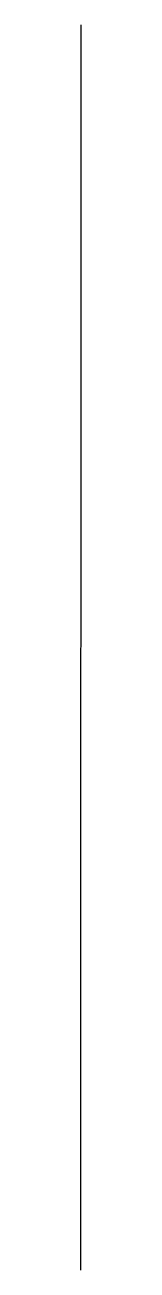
# Model space of a CAD drawing. Header units: millimetres. Extents: x 0 to 0, y -34.6 to -4.6.
import ezdxf

# ---------------------------------------------------------------- set-up
doc = ezdxf.new("R2010")
doc.units = ezdxf.units.MM
doc.header["$MEASUREMENT"] = 0
doc.layers.get('0').update_dxf_attribs({"linetype": 'CONTINUOUS'})

msp = doc.modelspace()

# ---------------------------------------------------------------- linework, layer by layer
at = {"color": 7, "linetype": 'Continuous'}
msp.add_line((0, -34.57), (0.006, -4.572), dxfattribs=at)

doc.saveas('drawing.dxf')
